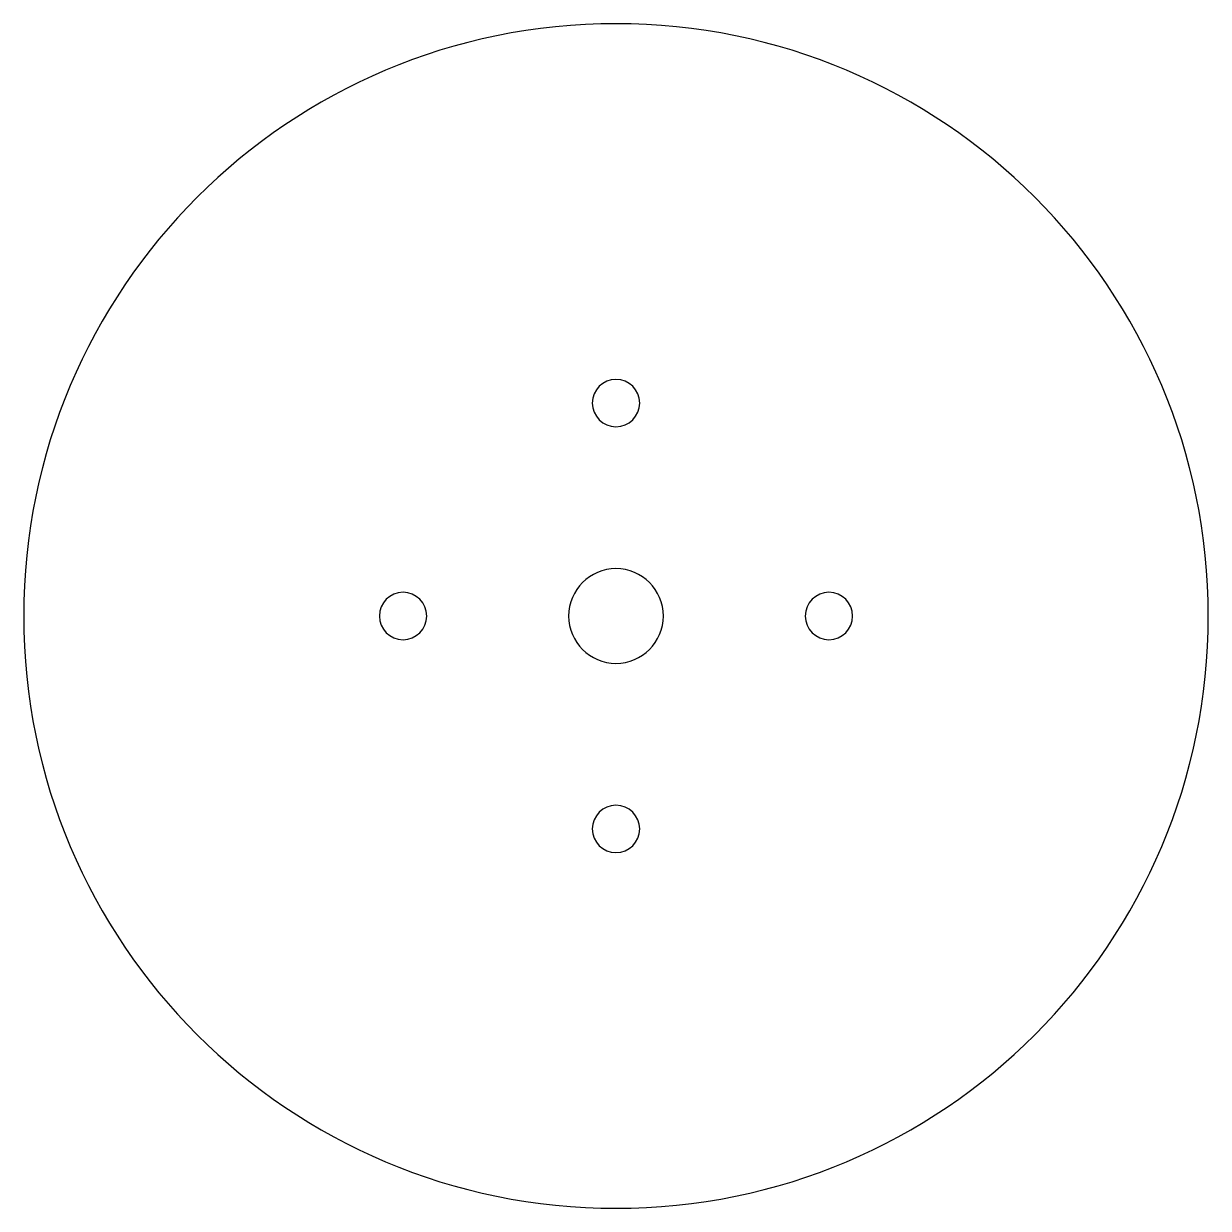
# Model space of a CAD drawing. Extents: x -45.9 to 29.1, y -37.5 to 37.5.
import ezdxf

# ---------------------------------------------------------------- set-up
doc = ezdxf.new("R2010")
doc.units = 0
doc.header["$MEASUREMENT"] = 0
doc.layers.add('VISIBLE', color=7, linetype='CONTINUOUS')

msp = doc.modelspace()

# ---------------------------------------------------------------- linework, layer by layer
at = {"layer": 'VISIBLE', "extrusion": (0, 0, -1)}
for centre, radius in [((8.4, 0, 26.25), 37.5), ((8.4, 13.483, 26.25), 1.5), ((8.4, 0, 26.25), 3), ((-5.083, 0, 26.25), 1.5), ((21.883, 0, 26.25), 1.5), ((8.4, -13.483, 26.25), 1.5)]:
    msp.add_circle(centre, radius, dxfattribs=at)

doc.saveas('drawing.dxf')
